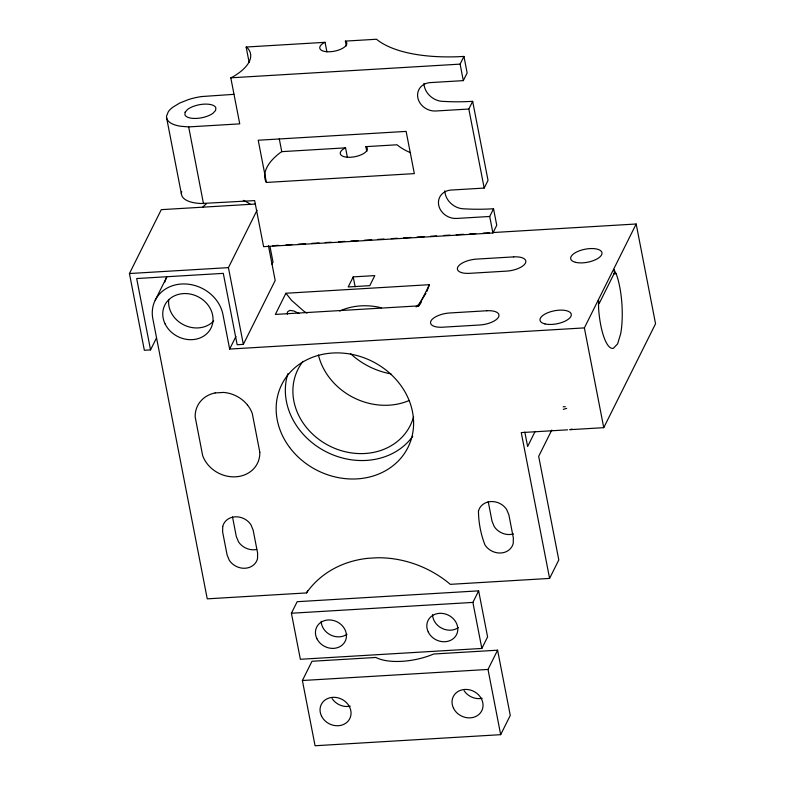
<?xml version="1.0" encoding="UTF-8"?>
<svg xmlns="http://www.w3.org/2000/svg" width="785" height="785" viewBox="0 0 785 785"><rect width="100%" height="100%" fill="white"/><g stroke="black" fill="none" stroke-linecap="round" stroke-linejoin="round"><path stroke-width="1.18" d="M287.32 314.265L287.438 311.969L289.753 310.409L293.855 310.968L299.124 313.558M427.001 291.264L429.415 284.69L285.907 293.256L275.358 314.422L418.866 305.856L429.415 284.69M201.46 96.575A34.383 14.316 -11 0 0 188.42 99.587L179.745 103.031L172.828 107.211A34.383 14.316 -11 0 0 168.294 111.735L166.518 116.209A34.383 14.316 -11 0 0 170.011 122.568L171.621 123.549A34.383 14.316 -11 0 0 180.658 126.248L188.577 126.915L239.739 123.863L230.8 77.813L232.752 76.891A60.2 25.071 -11 0 0 247.275 47.767L246.147 47.031L249.13 62.378M156.549 337.864L150.543 349.904L144.352 350.277L129.446 273.533L161.288 209.654L255.39 204.031M155.214 300.243L166.724 277.154A36.552 31.655 26.5 0 0 164.85 281.982M444.801 190.824C445.223 200.685 454.564 208.888 464.337 208.839A128.975 53.714 -11 0 0 487.505 209.065L493.539 208.781L496.748 225.275L492.911 232.978L263.603 246.657L254.654 200.607L201.323 203.511A34.403 14.326 -11 0 1 181.698 191.491M150.543 349.904L136.678 278.538L223.293 273.366L237.158 344.743L243.35 344.37L228.435 267.626L257.048 210.243M492.931 232.546L636.174 224L584.374 327.894L229.652 349.07L235.932 336.471M271.973 264.202L273.013 262.102L270.011 246.618M243.35 344.37L275.192 280.49L268.441 245.715M353.221 276.889L348.197 286.957L369.784 285.671L374.798 275.604L353.221 276.889L355.134 286.76M423.929 83.377C424.342 93.238 433.683 101.442 443.466 101.393A128.975 53.714 -11 0 0 466.633 101.618L472.668 101.334L468.831 109.027L435.832 110.999A15.906 13.777 26.5 0 1 417.816 97.703A15.906 13.777 26.5 0 1 430.317 82.602L463.307 80.629L460.108 64.125L463.945 56.432L457.91 56.726A128.995 53.723 -11 0 1 378.812 41.036L376.486 39.25L345.38 41.105L346.313 45.883M463.307 80.629L467.144 72.936L463.945 56.432M493.539 208.781L489.703 216.474L456.703 218.446A15.906 13.777 26.5 0 1 438.687 205.15A15.906 13.777 26.5 0 1 451.189 190.048L484.188 188.076L488.025 180.383L472.668 101.334M291.412 613.232L297.162 601.693L478.644 590.86L487.593 636.91L481.843 648.449L300.361 659.282L291.412 613.232L472.894 602.409L478.644 590.86M229.652 349.07L222.95 314.53A36.552 31.655 26.5 0 0 181.551 284.003A36.552 31.655 26.5 0 0 152.83 318.72L207.25 598.847L306.542 592.92L307.632 590.752M302.392 680.516L311.988 661.274L375.917 657.457A42.567 17.731 -11 0 0 433.663 654.013L497.592 650.196L510.27 715.429L500.673 734.672L315.07 745.75L302.392 680.516L488.005 669.438L497.592 650.196M535.105 431.485L527.628 446.488L524.831 432.093M551.777 430.052L538.677 456.34L558.802 559.95L549.598 578.417L450.296 584.344L448.382 582.725A98.9 85.644 26.5 0 0 377.134 557.762L367.822 558.321A98.9 85.644 26.5 0 0 307.798 591.115L306.542 592.92M572.049 429.042L569.773 429.699L603.753 427.668L655.553 323.773L636.174 224M425.941 293.364L418.729 304.413L416.109 306.945M418.091 306.454L421.182 302.568M347.412 157.402L345.557 147.845L281.766 151.652L280.274 152.624A84.623 35.237 -11 0 0 265.83 181.6L266.409 182.444L414.333 173.613L406.13 131.399L258.216 140.23L266.409 182.444M326.913 51.879L325.059 42.321L323.4 43.165A13.757 5.73 -11 0 0 330.23 51.722A13.757 5.73 -11 0 0 346.263 41.801L345.38 41.105M345.557 147.845L343.909 148.689A13.757 5.73 -11 0 0 350.728 157.245A13.757 5.73 -11 0 0 366.772 147.325L365.888 146.638L396.984 144.783L399.32 146.569A128.975 53.714 -11 0 0 410.614 152.771M563.267 409.368L566.691 408.377M215.119 392.932L223.588 392.431A30.124 26.091 26.5 0 1 246.598 403.961L247.52 405.07M201.47 96.565L233.91 94.337M246.147 47.031L325.059 42.321M230.8 77.813L460.108 64.125M272.552 245.705L278.675 245.342M286.025 244.9L292.138 244.537M298.261 244.164L305.61 243.733M311.733 243.37L319.073 242.928M325.196 242.565L331.319 242.192M338.669 241.76L344.792 241.387M350.905 241.024L358.254 240.593M364.377 240.22L371.717 239.788M377.84 239.415L383.963 239.052M391.313 238.62L397.436 238.248M403.549 237.884L410.898 237.443M417.021 237.08L424.371 236.638M430.484 236.275L436.607 235.912M443.957 235.471L450.08 235.107M456.203 234.744L463.542 234.303M469.665 233.94L475.788 233.577M483.138 233.135L489.251 232.772M129.446 273.533L228.435 267.626M563.149 406.807L565.298 406.679M567.614 429.827L521.26 432.594L549.598 578.417M613.752 273.779L616.176 273.769A42.567 11.775 86.6 0 1 620.68 333.713L617.609 343.899L613.409 348.295A42.567 11.775 86.6 0 1 598.621 308.966L598.445 300.174L599.122 303.648L614.469 272.866L613.791 269.392L616.176 273.769M306.955 313.117L303.932 311.262L291.618 300.42L285.907 293.256M584.374 327.894L603.753 427.668M468.831 109.027L484.188 188.076M489.703 216.474L492.911 232.978M488.231 501.664L492.028 521.23L494.246 526.598A15.906 13.777 26.5 0 0 513.547 533.908M488.005 669.438L500.673 734.672M472.894 602.409L481.843 648.449M365.888 146.638L366.811 151.417M279.254 138.759L281.766 151.652M188.645 126.777L203.492 203.668M166.577 117.632L181.482 194.376M232.507 516.922L236.305 536.489L238.522 541.856A15.906 13.777 26.5 0 0 256.675 549.461M259.806 452.189L252.309 413.607A30.115 26.072 26.5 0 0 247.54 405.07M339.738 311.027A62.78 54.361 26.5 0 1 381.284 307.779M259.806 452.17A30.115 26.082 26.5 0 1 258.402 461.089L257.931 462.286A30.115 26.082 26.5 0 1 235.696 476.819L232.841 476.848A30.115 26.082 26.5 0 1 202.658 455.594L195.19 417.012A30.115 26.072 26.5 0 1 215.11 392.932M390.979 373.886A70.513 61.073 26.5 0 1 350.444 353.564M202.648 207.289A36.552 31.655 26.5 0 1 206.494 203.698M243.291 200.361A36.552 31.655 26.5 0 1 250.592 204.424M412.763 436.274A70.513 61.073 26.5 0 1 326.668 452.052A70.513 61.073 26.5 0 1 287.879 373.65M409.24 400.468A62.78 54.371 26.5 0 1 318.425 354.938M413.587 416.747A62.78 54.371 26.5 0 1 329.68 446.057A62.78 54.371 26.5 0 1 303.059 361.326M213.687 320.947A25.797 22.343 26.5 0 1 184.279 325.127A25.797 22.343 26.5 0 1 168.765 299.595M458.381 627.607A15.906 13.777 26.5 0 1 441.876 628.285A15.906 13.777 26.5 0 1 432.555 614.665M347.019 634.26A15.906 13.777 26.5 0 1 330.514 634.937A15.906 13.777 26.5 0 1 321.193 621.308M350.238 706.176A15.906 13.777 26.5 0 1 332.094 698.571M482.225 698.297A15.906 13.777 26.5 0 1 464.082 690.692M222.734 526.441L222.626 531.936L227.1 554.966L229.318 560.323A15.906 13.777 26.5 0 0 245.116 568.252A15.906 13.777 26.5 0 0 257.519 558.645L257.617 553.14L253.143 530.12L250.935 524.753A15.906 13.777 26.5 0 0 235.127 516.824A15.906 13.777 26.5 0 0 222.734 526.441M478.457 511.172C478.575 522.604 480.812 534.418 485.042 545.065A15.906 13.777 26.5 0 0 500.84 552.993A15.906 13.777 26.5 0 0 513.243 543.387L513.341 537.882L508.876 514.852L506.659 509.494A15.906 13.777 26.5 0 0 490.851 501.566A15.906 13.777 26.5 0 0 478.457 511.172M185.123 112.186L184.926 114.846A15.906 6.623 -11 0 0 196.829 118.398A15.906 6.623 -11 0 0 213.118 113.158L215.639 110.371L215.836 107.712A15.906 6.623 -11 0 0 203.933 104.16A15.906 6.623 -11 0 0 187.635 109.39L185.123 112.186M513.724 256.881L476.603 259.099A15.906 6.623 -11 0 0 457.792 267.126A15.906 6.623 -11 0 0 469.508 273.337L506.629 271.119A15.906 6.623 -11 0 0 525.44 263.093A15.906 6.623 -11 0 0 513.724 256.881M486.867 310.752L449.746 312.97A15.906 6.623 -11 0 0 430.936 321.006A15.906 6.623 -11 0 0 442.652 327.208L479.772 324.99A15.906 6.623 -11 0 0 498.583 316.963A15.906 6.623 -11 0 0 486.867 310.752M544.937 323.911A15.906 6.623 -11 0 0 570.901 316.384A15.906 6.623 -11 0 0 551.09 311.586A15.906 6.623 -11 0 0 544.937 323.911M575.631 262.347A15.906 6.623 -11 0 0 601.604 254.811A15.906 6.623 -11 0 0 581.783 250.013A15.906 6.623 -11 0 0 575.631 262.347M289.616 447.401A70.513 61.073 26.5 0 0 407.906 447.558A70.513 61.073 26.5 0 0 337.099 352.887A70.513 61.073 26.5 0 0 289.616 447.401M165.144 324.009A25.797 22.343 26.5 0 0 208.545 331.859A25.797 22.343 26.5 0 0 189.97 294.002A25.797 22.343 26.5 0 0 165.144 324.009M428.276 632.072A15.906 13.777 26.5 0 0 455.045 636.92A15.906 13.777 26.5 0 0 443.594 613.576A15.906 13.777 26.5 0 0 428.276 632.072M316.914 638.725A15.906 13.777 26.5 0 0 343.683 643.563A15.906 13.777 26.5 0 0 332.232 620.219A15.906 13.777 26.5 0 0 316.914 638.725M453.504 708.207A15.906 13.777 26.5 0 0 480.273 713.055A15.906 13.777 26.5 0 0 468.812 689.701A15.906 13.777 26.5 0 0 453.504 708.207M321.516 716.087A15.906 13.777 26.5 0 0 348.285 720.924A15.906 13.777 26.5 0 0 336.824 697.58A15.906 13.777 26.5 0 0 321.516 716.087"/></g></svg>
